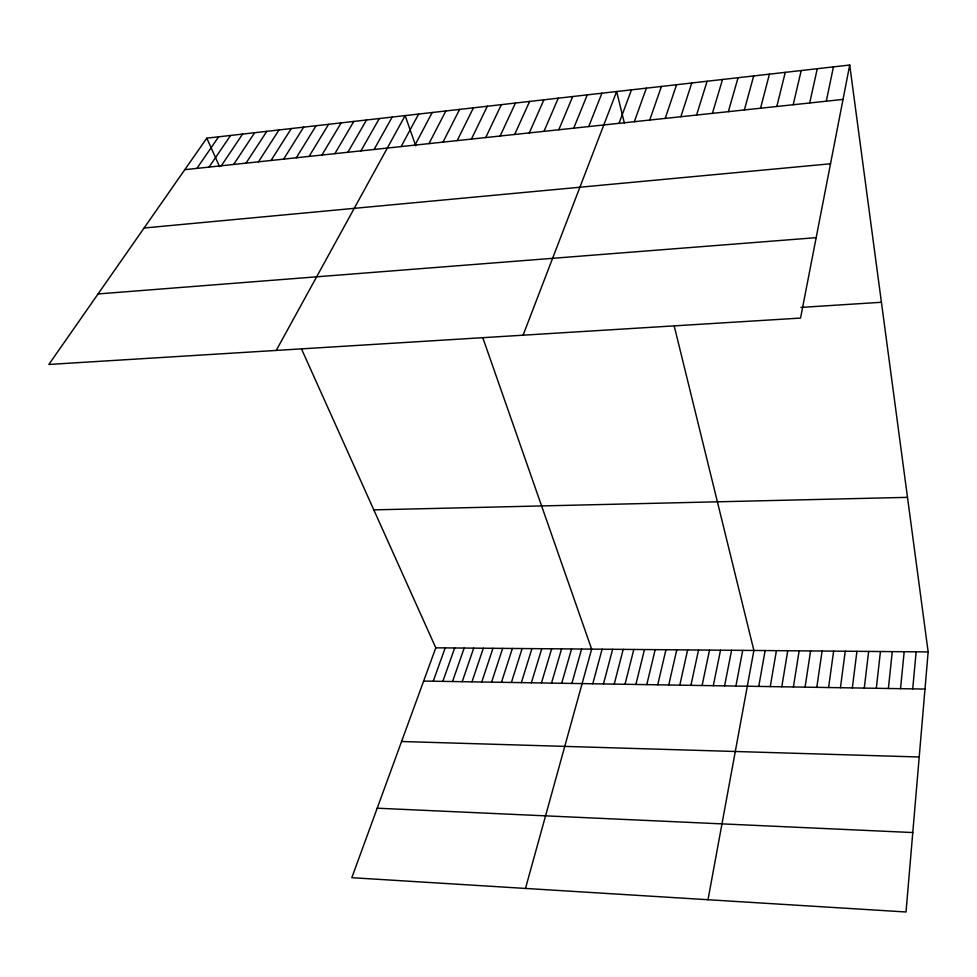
<?xml version="1.0" encoding="UTF-8"?>
<svg xmlns="http://www.w3.org/2000/svg" width="977" height="977" viewBox="0 0 977 977"><rect width="100%" height="100%" fill="white"/><g stroke="black" fill="none" stroke-linecap="round" stroke-linejoin="round"><path stroke-width="1.47" d="M849.709 65.019L800.542 318.075L48.85 364.458L206.794 138.16L849.709 65.019L928.15 651.915L906.021 911.981L351.818 877.688L435.791 647.824L301.722 349.424M912.726 688.87L916.133 651.818M900.525 688.675L904.177 651.72M888.386 688.48L892.27 651.622M876.308 688.284L880.436 651.525M864.291 688.089L868.651 651.427M852.335 687.906L856.927 651.329M840.428 687.71L845.252 651.232M828.594 687.527L833.637 651.134M816.809 687.332L822.084 651.036M805.085 687.149L810.58 650.938M793.409 686.965L799.137 650.841M781.808 686.782L787.743 650.743M770.255 686.599L776.41 650.658M758.75 686.416L765.125 650.56M708.007 899.732L753.89 650.462L674.338 326.489M735.925 686.049L742.715 650.377M724.592 685.866L731.59 650.279M713.32 685.683L720.525 650.193M702.097 685.512L709.51 650.096M826.298 101.205L833.43 66.863M690.922 685.329L698.543 650.01M809.689 102.976L817.273 68.708M679.809 685.146L687.625 649.913M668.744 684.975L676.768 649.827M793.19 104.734L801.213 70.539M657.741 684.804L665.948 649.729M646.786 684.621L655.188 649.644M776.813 106.481L785.264 72.347M635.88 684.45L644.478 649.558M625.024 684.279L633.817 649.473M614.228 684.108L623.204 649.375M760.546 108.227L769.424 74.154M603.468 683.937L612.64 649.29M592.77 683.766L602.113 649.204M744.389 109.949L753.682 75.937M525.492 888.435L591.647 649.119L482.992 338.262M571.875 683.436L581.584 649.033M728.341 111.659L738.05 77.72M561.69 683.265L571.569 648.948M551.541 683.106L561.592 648.862M541.429 682.947L551.663 648.789M712.404 113.356L722.528 79.491M531.378 682.789L541.771 648.704M521.364 682.63L531.928 648.618M696.577 115.054L707.104 81.238M511.398 682.471L522.121 648.533M501.47 682.312L512.363 648.459M680.847 116.727L691.777 82.984M491.59 682.154L502.642 648.374M481.759 681.995L492.97 648.301M665.227 118.4L676.548 84.718M471.964 681.836L483.334 648.215M462.219 681.677L473.747 648.142M452.51 681.531L464.197 648.056M649.717 120.049L661.429 86.44M442.85 681.372L454.684 647.983M634.317 121.698L646.395 88.15M433.226 681.225L445.219 647.898M619.015 123.334L631.472 89.847M523.086 335.196L616.634 91.533L624.388 123.078M588.704 126.57L601.905 93.206M573.707 128.17L587.262 94.879M558.795 129.758L572.717 96.528M543.994 131.333L558.258 98.176M529.29 132.909L543.896 99.801M514.671 134.472L529.619 101.425M500.151 136.023L515.441 103.049M485.728 137.562L501.348 104.649M471.402 139.088L487.352 106.237M457.163 140.603L473.43 107.824M443.008 142.117L459.605 109.4M428.952 143.619L445.866 110.963M414.993 145.109L432.213 112.514M401.107 146.587L418.632 114.053M276.235 350.425L405.15 115.591L415.701 145.781M374.081 149.481L392.192 117.069M360.928 150.885L379.32 118.535M347.849 152.278L366.522 119.988M334.855 153.67L353.808 121.429M321.934 155.038L341.156 122.87M309.086 156.418L328.59 124.299M296.324 157.773L316.084 125.728M283.635 159.129L303.664 127.132M271.02 160.472L291.305 128.537M258.478 161.816L279.019 129.941M246.021 163.147L266.806 131.333M233.625 164.466L254.667 132.713M221.315 165.785L242.589 134.081M209.066 167.091L230.596 135.449M196.89 168.386L218.653 136.804M184.787 169.68L843.029 99.422M144.083 228.007L830.523 163.782M98.066 293.943L816.161 237.667M800.945 307.413L881.425 302.272M373.812 509.872L907.486 497.354M435.791 647.824L928.15 651.915M423.639 681.067L924.987 689.066M401.559 741.506L919.21 756.992M377.195 808.199L912.787 832.551M206.794 138.16L219.605 166.676"/></g></svg>
